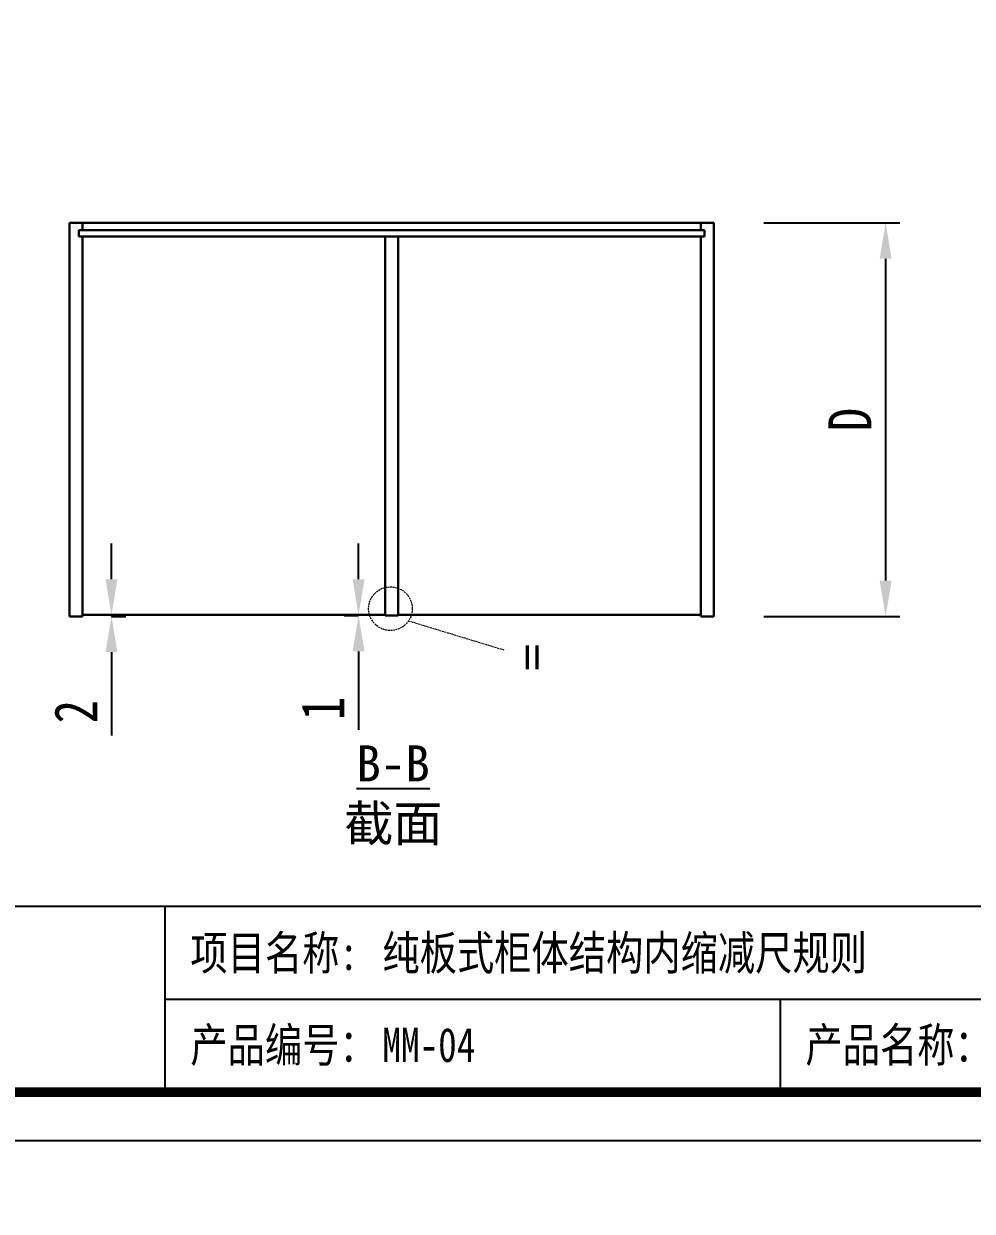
# Model space of a CAD drawing. Header units: millimetres. Extents: x 0 to 1097966, y -63096 to 223085.
# Drawn here: x 338628.5 to 338761.1, y -53938.5 to -53772.5 of the extents above; entities that cross this region are included whole.
import ezdxf

# ---------------------------------------------------------------- set-up
doc = ezdxf.new("R2010")
doc.units = ezdxf.units.MM
doc.linetypes.add('DASH', pattern=[0.35, 0.25, -0.1])
doc.layers.add('DZ-文字说明', color=1, linetype='Continuous')
doc.styles.add('DZ-宋体2.5', font='', dxfattribs={"width": 0.8, "height": 2.5})
doc.styles.add('TEXT', font='', dxfattribs={"width": 0.8})
doc.styles.add('宋体', font='')
doc.styles.add('尺寸字体', font='', dxfattribs={"width": 0.75})
doc.styles.get('DZ-宋体2.5').set_extended_font_data('SimSun')
doc.styles.get('TEXT').set_extended_font_data('SimSun')
doc.styles.get('宋体').set_extended_font_data('SimSun')
doc.styles.get('尺寸字体').set_extended_font_data('SimHei')
doc.dimstyles.new('副本 (2) (2) ISO-25', dxfattribs={"dimtxt": 18, "dimasz": 13, "dimexe": 6, "dimexo": 12, "dimgap": 6, "dimtad": 1, "dimtxsty": 'TEXT', "dimcen": 2.5, "dimclrd": 5, "dimclre": 5, "dimclrt": 5, "dimadec": 0, "dimazin": 0, "dimtfac": 1, "dimtmove": 0, "dimatfit": 3, "dimldrblk": 'BOXFILLED', "dimfxl": 1.25, "dimarcsym": 0})
doc.dimstyles.new('副本 廖志利标注1', dxfattribs={"dimscale": 20, "dimtxt": 0.3, "dimasz": 0.1, "dimexe": 0.1, "dimexo": 0.2, "dimgap": 0.1, "dimtad": 1, "dimdec": 0, "dimzin": 0, "dimdsep": 46, "dimtxsty": '尺寸字体', "dimblk": 'ARCHTICK', "dimcen": 0.09, "dimclrd": 6, "dimclre": 6, "dimclrt": 2, "dimadec": 0, "dimazin": 0, "dimtfac": 1, "dimtdec": 0, "dimtix": 1, "dimtmove": 1, "dimatfit": 3, "dimldrblk": 'ARCHTICK', "dimfxl": 0.7, "dimfxlon": 1, "dimtolj": 1, "dimtzin": 0, "dimarcsym": 0})

# ---------------------------------------------------------------- blocks, each defined once
blk = doc.blocks.new('*D344')
at = {"color": 5, "lineweight": -2, "transparency": 16777216}
for p, q in [((338731.94, -53800.36), (338750.97, -53800.36)), ((338748.97, -53850.36), (338748.97, -53805.36)), ((338731.94, -53855.36), (338750.97, -53855.36))]:
    blk.add_line(p, q, dxfattribs=at)
at = {"color": 5, "transparency": 16777216}
for points in [[(338748.13, -53805.36), (338749.8, -53805.36), (338748.97, -53800.36)], [(338748.13, -53850.36), (338749.8, -53850.36), (338748.97, -53855.36)]]:
    blk.add_solid(points, dxfattribs=at)
at = {"layer": 'Defpoints', "color": 0, "transparency": 16777216}
for p in [(338724.94, -53800.36), (338748.97, -53800.36), (338724.94, -53855.36)]:
    blk.add_point(p, dxfattribs=at)
at = {"color": 5, "transparency": 16777216, "insert": (338743.97, -53827.86), "char_height": 6, "attachment_point": 5, "rotation": 90, "style": 'TEXT'}
blk.add_mtext('D', dxfattribs=at)
blk = doc.blocks.new('_BoxFilled')
at = {"color": 0, "linetype": 'ByBlock', "lineweight": -2}
blk.add_line((-0.5, 0), (-1, 0), dxfattribs=at)
at = {"color": 0, "linetype": 'ByBlock'}
blk.add_solid([(-0.5, 0.5), (0.5, 0.5), (-0.5, -0.5), (0.5, -0.5)], dxfattribs=at)
blk = doc.blocks.new('*D345')
at = {"color": 5, "lineweight": -2, "transparency": 16777216}
for p, q in [((338675.31, -53850.16), (338675.31, -53845.16)), ((338675.31, -53855.16), (338673.31, -53855.16)), ((338675.31, -53855.26), (338673.31, -53855.26)), ((338675.31, -53855.16), (338675.31, -53855.26)), ((338675.31, -53860.26), (338675.31, -53871.2))]:
    blk.add_line(p, q, dxfattribs=at)
at = {"color": 5, "transparency": 16777216}
for points in [[(338674.48, -53850.16), (338676.15, -53850.16), (338675.31, -53855.16)], [(338674.48, -53860.26), (338676.15, -53860.26), (338675.31, -53855.26)]]:
    blk.add_solid(points, dxfattribs=at)
at = {"layer": 'Defpoints', "color": 0, "transparency": 16777216}
for p in [(338675.31, -53855.26), (338679.04, -53855.16), (338679.04, -53855.26)]:
    blk.add_point(p, dxfattribs=at)
at = {"color": 5, "transparency": 16777216, "insert": (338670.31, -53868.23), "char_height": 6, "attachment_point": 5, "rotation": 90, "style": 'TEXT'}
blk.add_mtext('1', dxfattribs=at)
blk = doc.blocks.new('*D346')
at = {"color": 5, "lineweight": -2, "transparency": 16777216}
for p, q in [((338640.79, -53850.16), (338640.79, -53845.16)), ((338640.79, -53855.16), (338642.79, -53855.16)), ((338640.79, -53855.16), (338640.79, -53855.36)), ((338640.79, -53855.36), (338642.79, -53855.36)), ((338640.79, -53860.36), (338640.79, -53872))]:
    blk.add_line(p, q, dxfattribs=at)
at = {"color": 5, "transparency": 16777216}
for points in [[(338639.96, -53850.16), (338641.63, -53850.16), (338640.79, -53855.16)], [(338639.96, -53860.36), (338641.63, -53860.36), (338640.79, -53855.36)]]:
    blk.add_solid(points, dxfattribs=at)
at = {"layer": 'Defpoints', "color": 0, "transparency": 16777216}
for p in [(338636.74, -53855.16), (338636.74, -53855.36), (338640.79, -53855.36)]:
    blk.add_point(p, dxfattribs=at)
at = {"color": 5, "transparency": 16777216, "insert": (338635.79, -53868.68), "char_height": 6, "attachment_point": 5, "rotation": 90, "style": 'TEXT'}
blk.add_mtext('2', dxfattribs=at)
blk = doc.blocks.new('_ArchTick')
at = {"color": 0, "linetype": 'ByBlock', "const_width": 0.15}
blk.add_lwpolyline([(-0.5, -0.5), (0.5, 0.5)], dxfattribs=at)
blk = doc.blocks.new('*D688')
at = {"color": 6, "lineweight": -2, "transparency": 16777216}
for p, q in [((338635.65, -56752.55), (338635.65, -56768.55)), ((338632.65, -56754.61), (338632.65, -56768.55)), ((338632.65, -56766.55), (338630.65, -56766.55)), ((338632.65, -56766.55), (338635.65, -56766.55)), ((338635.65, -56766.55), (338637.65, -56766.55))]:
    blk.add_line(p, q, dxfattribs=at)
at = {"layer": 'Defpoints', "color": 0, "lineweight": 13, "transparency": 16777216}
for p in [(338635.65, 0, 0), (338632.65, -56750.61, 0), (338635.65, -56766.55)]:
    blk.add_point(p, dxfattribs=at)
at = {"color": 6, "lineweight": -2, "transparency": 16777216, "xscale": 2, "yscale": 2, "zscale": 2}
blk.add_blockref('_ArchTick', (338632.65, -56766.55), dxfattribs=at)
at = {"color": 6, "lineweight": -2, "transparency": 16777216, "xscale": 2, "yscale": 2, "zscale": 2, "rotation": 180}
blk.add_blockref('_ArchTick', (338635.65, -56766.55), dxfattribs=at)
at = {"color": 2, "transparency": 16777216, "insert": (338634.15, -56761.55), "char_height": 6, "attachment_point": 5, "style": '尺寸字体'}
blk.add_mtext('\\A1;3', dxfattribs=at)
blk = doc.blocks.new('*D689')
at = {"color": 6, "lineweight": -2, "transparency": 16777216}
for p, q in [((338635.65, -4), (338635.65, -17.94)), ((338642.65, -29.94), (338642.65, -13.94)), ((338635.65, -15.94), (338633.65, -15.94)), ((338635.65, -15.94), (338642.65, -15.94)), ((338642.65, -15.94), (338644.65, -15.94))]:
    blk.add_line(p, q, dxfattribs=at)
at = {"layer": 'Defpoints', "color": 0, "lineweight": 13, "transparency": 16777216}
for p in [(338635.65, 0, 0), (338642.65, -15.94), (338642.65, -56750.61, 0)]:
    blk.add_point(p, dxfattribs=at)
at = {"color": 6, "lineweight": -2, "transparency": 16777216, "xscale": 2, "yscale": 2, "zscale": 2}
blk.add_blockref('_ArchTick', (338635.65, -15.94), dxfattribs=at)
at = {"color": 6, "lineweight": -2, "transparency": 16777216, "xscale": 2, "yscale": 2, "zscale": 2, "rotation": 180}
blk.add_blockref('_ArchTick', (338642.65, -15.94), dxfattribs=at)
at = {"color": 2, "transparency": 16777216, "insert": (338639.15, -10.94), "char_height": 6, "attachment_point": 5, "style": '尺寸字体'}
blk.add_mtext('\\A1;7', dxfattribs=at)

msp = doc.modelspace()

# ---------------------------------------------------------------- linework, layer by layer
at = {"lineweight": 30}
for p, q in [((338634.937, -53800.357), (338634.937, -53855.357)), ((338634.937, -53800.357), (338724.937, -53800.357)), ((338636.737, -53800.357), (338636.737, -53801.357)), ((338723.137, -53800.357), (338723.137, -53801.357)), ((338724.937, -53800.357), (338724.937, -53855.357)), ((338636.237, -53801.357), (338636.237, -53802.257)), ((338636.237, -53801.357), (338723.637, -53801.357)), ((338636.237, -53802.257), (338723.637, -53802.257)), ((338636.737, -53802.257), (338636.737, -53855.357)), ((338679.037, -53802.257), (338679.037, -53855.257)), ((338680.837, -53802.257), (338680.837, -53855.257)), ((338723.137, -53802.257), (338723.137, -53855.357)), ((338723.637, -53801.357), (338723.637, -53802.257)), ((338634.937, -53855.357), (338636.737, -53855.357)), ((338636.737, -53855.157), (338679.037, -53855.157)), ((338679.037, -53855.257), (338680.837, -53855.257)), ((338680.837, -53855.157), (338723.137, -53855.157)), ((338723.137, -53855.357), (338724.937, -53855.357))]:
    msp.add_line(p, q, dxfattribs=at)
at = {"color": 251, "linetype": 'DASH', "lineweight": 13, "true_color": 0x636466}
msp.add_line((338682.31, -53855.985), (338695.644, -53860.047), dxfattribs=at)
msp.add_lwpolyline([(338552.218, -53928.615), (339119.218, -53928.615), (339119.218, -53527.665), (338552.218, -53527.665)], close=True)
at = {"const_width": 1.35}
msp.add_lwpolyline([(338558.968, -53921.865), (339112.468, -53921.865), (339112.468, -53534.415), (338558.968, -53534.415)], close=True, dxfattribs=at)
at = {"color": 251, "linetype": 'DASH', "lineweight": 13, "true_color": 0x636466}
msp.add_circle((338679.772, -53854.289), 3.052, dxfattribs=at)
at = {"layer": 'DZ-文字说明', "color": 7}
for p, q in [((338648.299, -53921.865), (338648.299, -53895.888)), ((338648.299, -53908.877), (339112.468, -53908.877)), ((338734.217, -53908.877), (338734.217, -53921.865))]:
    msp.add_line(p, q, dxfattribs=at)
msp.add_lwpolyline([(338558.968, -53895.888), (339112.468, -53895.888), (339112.468, -53921.865), (338558.968, -53921.865)], close=True, dxfattribs=at)

# ---------------------------------------------------------------- texts
at = {"style": 'DZ-宋体2.5', "width": 0.8}
for s, p in [('项目名称:', (338651.813, -53904.782)), ('产品编号：', (338651.813, -53917.657)), ('产品名称：', (338737.757, -53917.648))]:
    msp.add_text(s, height=4.7732, dxfattribs=at).set_placement(p)
at = {"color": 251, "linetype": 'DASH', "lineweight": 13, "true_color": 0x636466, "insert": (338697.285, -53861.094), "char_height": 3.3539, "width": 4.17765, "attachment_point": 4, "style": '宋体'}
msp.add_mtext('{\\C256;Ⅱ}', dxfattribs=at)
at = {"color": 4, "insert": (338670.862, -53880.377), "char_height": 5.03079, "width": 18.6579, "attachment_point": 4, "style": '宋体'}
msp.add_mtext('\\pi4.14445;{\\L\\C256;B-B\\P\\pi2.45354;\\l截面}', dxfattribs=at)
at = {"color": 2, "style": 'DZ-宋体2.5', "width": 0.8}
for tag, p in [('纯板式柜体结构内缩减尺规则', (338678.646, -53904.782)), ('MM-04', (338678.646, -53917.64))]:
    msp.add_attdef(tag, p, '', height=4.773, dxfattribs=at)

# ---------------------------------------------------------------- dimensions: what is measured, and where the dimension line sits
at = {"color": 2}
for base, p1, p2, picture, middle in [((338635.651, -56766.552, 0), (338632.651, -56750.61, 0), (338635.651, 0, 0), '*D688', (338634.151, -56761.552, 0)), ((338642.651, -15.942, 0), (338635.651, 0, 0), (338642.651, -56750.61, 0), '*D689', (338639.151, -10.942, 0))]:
    dim = msp.add_linear_dim(base=base, p1=p1, p2=p2, dimstyle='副本 廖志利标注1', dxfattribs=at)
    dim.commit()
    dim.dimension.update_dxf_attribs({"geometry": picture, "text_midpoint": middle})
for base, p1, p2, text, picture, middle in [((338748.965, -53800.357), (338724.937, -53855.357), (338724.937, -53800.357), 'D', '*D344', (338743.965, -53827.857)), ((338640.792, -53855.357), (338636.737, -53855.157), (338636.737, -53855.357), '2', '*D346', (338635.792, -53868.677)), ((338675.314, -53855.257), (338679.037, -53855.157), (338679.037, -53855.257), '1', '*D345', (338670.314, -53868.231))]:
    dim = msp.add_linear_dim(base=base, p1=p1, p2=p2, angle=90, text=text, dimstyle='副本 (2) (2) ISO-25', override={"dimtxt": 6, "dimasz": 5, "dimexe": 2, "dimexo": 7, "dimgap": 2, "dimfxl": 30, "dimfxlon": 1})
    dim.commit()
    dim.dimension.update_dxf_attribs({"geometry": picture, "text_midpoint": middle})

doc.saveas('drawing.dxf')
